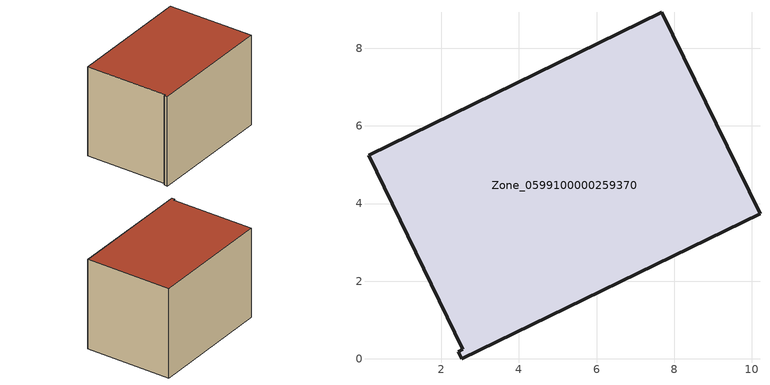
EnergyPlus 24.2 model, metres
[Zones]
Zone_0599100000259370
 floor ground (C_G): 2.44,0.18 2.56,0.25 0.13,5.24 7.68,8.93 10.21,3.74 2.53,0 z0
 wall outside (C_F): 10.21,3.74 7.68,8.93 0.13,5.24 2.56,0.25 2.44,0.18 2.53,0 10.21,3.74 z0:6.1
 roof outside (C_R): 2.56,0.25 2.44,0.18 2.53,0 10.21,3.74 7.68,8.93 0.13,5.24 z6.1
[BUILDING]
Pand.0599100000259370: North Axis=0; Terrain=City; Loads Convergence Tolerance Value=0.04; Temperature Convergence Tolerance Value=0.4; Solar Distribution=FullExterior; Maximum Number of Warmup Days=25; Minimum Number of Warmup Days=1
[Site:Location]
Rotterdam.The.Hague.AP_ZH_NLD Design_Conditions: Latitude=51.96; Longitude=4.45; Time Zone=1; Elevation=-4.5
[SITE:GROUNDTEMPERATURE:BUILDINGSURFACE]
18, 18, 18, 18, 18, 18, 18, 18, 18, 18, 18, 18
[MATERIAL] Thermal Absorptance=0.9; Solar Absorptance=0.7; Visible Absorptance=0.7
Name | Roughness | Thickness | Conductivity | Density | Specific Heat
G.TI.1946-1964 | MediumSmooth | 0.15 | 1 | 540 | 1210
F.TI.1946-1964 | Rough | 0.3 | 0.857143 | 1920 | 840
R.TI.1946-1964 | MediumRough | 0.2 | 0.277778 | 1500 | 1000
[CONSTRUCTION]
C_G: G.TI.1946-1964
C_F: F.TI.1946-1964
C_R: R.TI.1946-1964
[ZONE]
Zone_0599100000259370: Type=1; Multiplier=1; Ceiling Height=Autocalculate; Volume=Autocalculate; Floor Area=autocalculate; Part of Total Floor Area=Yes
[ZONEINFILTRATION:DESIGNFLOWRATE]
Infil_Zone_0599100000259370: Zone or ZoneList or Space or SpaceList=Zone_0599100000259370; Schedule=AlwaysOn; Design Flow Rate Calculation Method=Flow/Area; Flow Rate per Floor Area=0.003; Constant Term Coefficient=1; Temperature Term Coefficient=0; Velocity Term Coefficient=0; Velocity Squared Term Coefficient=0
[HVACTEMPLATE:ZONE:IDEALLOADSAIRSYSTEM]
Zone_0599100000259370: Maximum Heating Supply Air Temperature=50; Minimum Cooling Supply Air Temperature=13; Maximum Heating Supply Air Humidity Ratio=0.0156; Minimum Cooling Supply Air Humidity Ratio=0.0077; Heating Limit=NoLimit; Cooling Limit=NoLimit; Dehumidification Control Type=ConstantSensibleHeatRatio; Cooling Sensible Heat Ratio=0.7; Dehumidification Setpoint=60; Humidification Control Type=None; Humidification Setpoint=30; Outdoor Air Method=None; Outdoor Air Flow Rate per Person=0.00944; Outdoor Air Flow Rate per Zone Floor Area=0; Outdoor Air Flow Rate per Zone=0; Demand Controlled Ventilation Type=None; Outdoor Air Economizer Type=NoEconomizer; Heat Recovery Type=None; Sensible Heat Recovery Effectiveness=0.7; Latent Heat Recovery Effectiveness=0.65
[ZONECONTROL:THERMOSTAT]
ThermostatControl_Zone_0599100000259370: Zone or ZoneList=Zone_0599100000259370; Control Type Schedule=DualSetpointControlType; Control 1=Thermostat_Zone_0599100000259370; Temperature Difference Between Cutout And Setpoint=0
[THERMOSTATSETPOINT:DUALSETPOINT]
Thermostat_Zone_0599100000259370: Heating Setpoint Temperature Schedule=HeatingSetpoint_Zone_0599100000259370; Cooling Setpoint Temperature Schedule=CoolingSetpoint_Zone_0599100000259370
[SCHEDULE:COMPACT]
HeatingSetpoint_Zone_0599100000259370: Through: 12/31, For: AllDays, Until: 24:00, 21
CoolingSetpoint_Zone_0599100000259370: Through: 12/31, For: AllDays, Until: 24:00, 24
DualSetpointControlType: Through: 12/31, For: AllDays, Until: 24:00, 4
AlwaysOn: Through: 12/31, For: AllDays, Until: 24:00, 1
